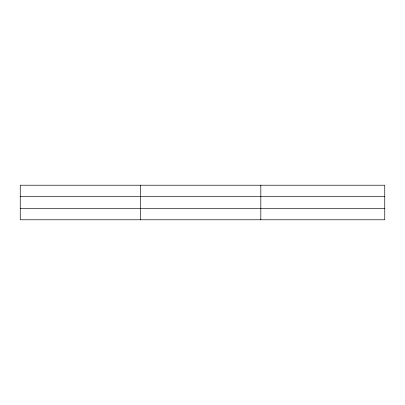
<?xml version="1.0" encoding="UTF-8"?>
<svg xmlns="http://www.w3.org/2000/svg" width="405" height="405" viewBox="0 0 405 405"><rect width="100%" height="100%" fill="white"/><g stroke="black" fill="none" stroke-linecap="round" stroke-linejoin="round"><path stroke-width="0.61" d="M140.535 185.217L140.535 219.783M260.82 185.217L260.82 219.783M384.75 196.622L384.75 185.217L20.25 185.217L20.25 219.783L384.75 219.783L384.75 196.622L20.25 196.622M20.25 208.378L384.75 208.378"/></g></svg>
